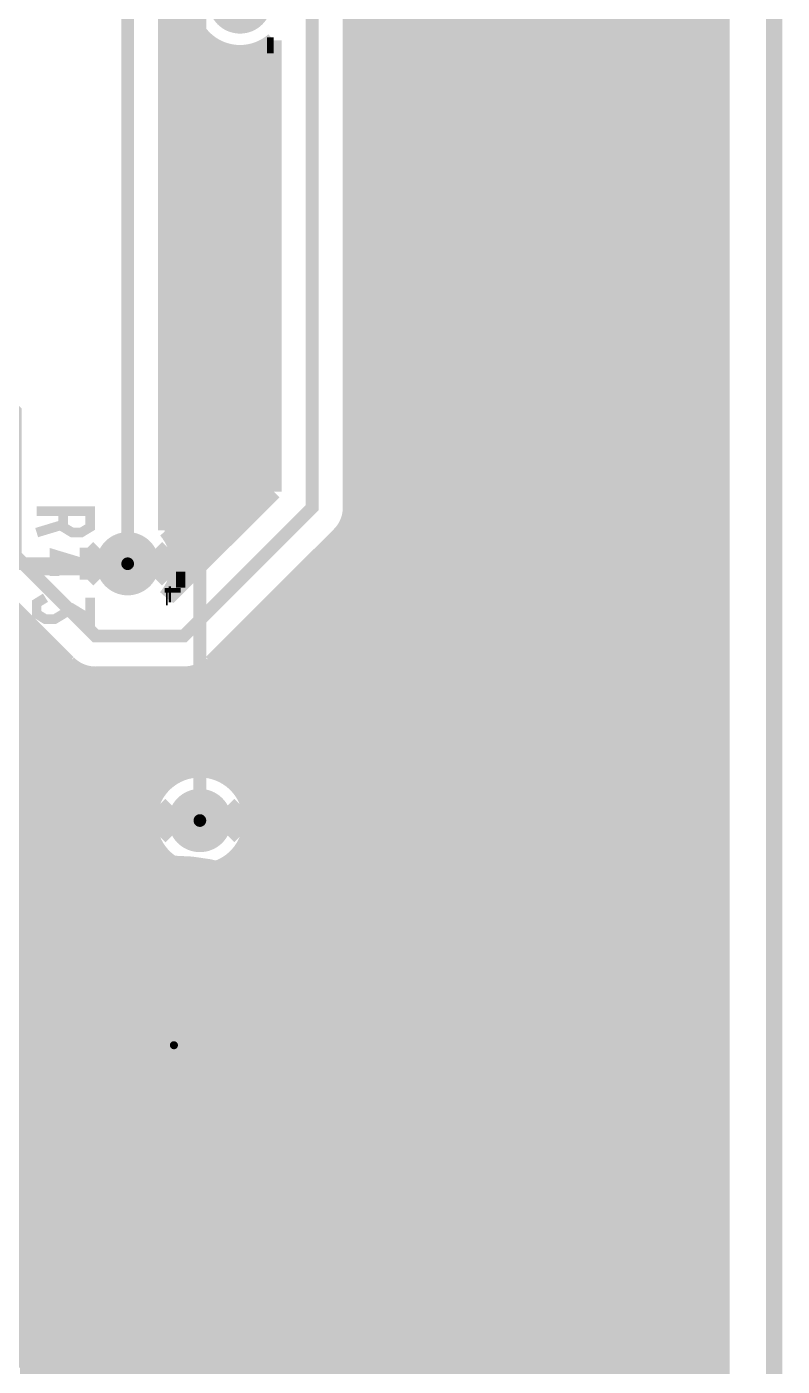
# Model space of a CAD drawing. Extents: x -10 to 131, y -93 to 209.
# Drawn here: x 118.67 to 130.63, y -5.08 to 16.12 of the extents above; entities that cross this region are included whole.
import ezdxf

# ---------------------------------------------------------------- set-up
doc = ezdxf.new("R2010")
doc.units = 0
doc.header["$MEASUREMENT"] = 0
doc.layers.get('0').update_dxf_attribs({"linetype": 'CONTINUOUS'})
for name, color, linetype in [('22-303-0_ASB', 7, 'CONTINUOUS'), ('22-303-0_AST', 7, 'CONTINUOUS'), ('22-303-0_BOT', 2, 'CONTINUOUS'), ('22-303-0_DRD', 6, 'CONTINUOUS'), ('22-303-0_DRL', 1, 'CONTINUOUS'), ('22-303-0_GND', 3, 'CONTINUOUS'), ('22-303-0_IN1', 10, 'CONTINUOUS'), ('22-303-0_SMB', 14, 'CONTINUOUS'), ('22-303-0_SMT', 9, 'CONTINUOUS'), ('22-303-0_SST', 8, 'CONTINUOUS'), ('22-303-0_TOP', 15, 'CONTINUOUS'), ('THRUHOLE_TAP', 2, 'CONTINUOUS')]:
    doc.layers.add(name, color=color, linetype=linetype)

# ---------------------------------------------------------------- blocks, each defined once
blk = doc.blocks.new('ROUND_1')
at = {"const_width": 2.99974}
blk.add_lwpolyline([(-1.49987, 0, 1), (1.49987, 0, 1)], format="xyb", close=True, dxfattribs=at)
blk = doc.blocks.new('ROUND_70')
at = {"const_width": 0.29972}
blk.add_lwpolyline([(-0.14986, 0, 1), (0.14986, 0, 1)], format="xyb", close=True, dxfattribs=at)
blk = doc.blocks.new('ROUND_111')
at = {"const_width": 1.49987}
blk.add_lwpolyline([(-0.749934, 0, 1), (0.749934, 0, 1)], format="xyb", close=True, dxfattribs=at)
blk = doc.blocks.new('ROUND_117')
at = {"const_width": 0.10033}
blk.add_lwpolyline([(-0.050164, 0, 1), (0.050164, 0, 1)], format="xyb", close=True, dxfattribs=at)
blk = doc.blocks.new('ROUND_79')
at = {"const_width": 0.0635}
blk.add_lwpolyline([(-0.03175, 0, 1), (0.03175, 0, 1)], format="xyb", close=True, dxfattribs=at)
blk = doc.blocks.new('ROUND_100')
at = {"const_width": 0.50038}
blk.add_lwpolyline([(-0.25019, 0, 1), (0.25019, 0, 1)], format="xyb", close=True, dxfattribs=at)
blk = doc.blocks.new('ROUND_102')
at = {"const_width": 1.75006}
blk.add_lwpolyline([(-0.87503, 0, 1), (0.87503, 0, 1)], format="xyb", close=True, dxfattribs=at)
blk = doc.blocks.new('ROUND_108')
at = {"const_width": 0.10033}
blk.add_lwpolyline([(-0.050164, 0, 1), (0.050164, 0, 1)], format="xyb", close=True, dxfattribs=at)
blk = doc.blocks.new('ROUND_82')
at = {"const_width": 1.49987}
blk.add_lwpolyline([(-0.749934, 0, 1), (0.749934, 0, 1)], format="xyb", close=True, dxfattribs=at)

msp = doc.modelspace()

# ---------------------------------------------------------------- linework, layer by layer
at = {"layer": '22-303-0_ASB', "const_width": 0.254}
msp.add_lwpolyline([(111.00054, 208.99374), (111.00054, 198.99376), (116.0018, 198.99376), (116.0018, 208.99374), (130.50012, 208.99374), (130.50012, -31.00578), (-9.4996, -31.00578), (-9.4996, 208.99374), (111.00054, 208.99374)], dxfattribs=at)
at = {"layer": '22-303-0_AST', "const_width": 0.254}
msp.add_lwpolyline([(111.00054, 208.99374), (111.00054, 198.99376), (116.0018, 198.99376), (116.0018, 208.99374), (130.50012, 208.99374), (130.50012, -31.00578), (-9.4996, -31.00578), (-9.4996, 208.99374), (111.00054, 208.99374)], dxfattribs=at)
at = {"layer": '22-303-0_BOT'}
for points, const_width in [([(129.667, 32.4104), (129.667, -28.5496)], 0.254), ([(129.4384, 32.1818), (129.4384, -25.6413)], 0.254), ([(129.2098, 31.9532), (129.2098, -25.13076)], 0.254), ([(128.9812, 31.7246), (128.9812, -24.86406)], 0.254), ([(101.346, 18.542), (106.807, 18.542), (107.823, 19.558), (111.76, 19.558), (115.189, 16.129), (115.189, 15.621), (115.697, 15.113), (115.697, 12.827), (118.491, 10.033), (118.491, 7.747), (119.761, 6.477), (121.158, 6.477), (123.19, 8.509), (123.19, 19.431), (120.777, 21.844), (119.761, 21.844), (119.634, 21.717), (119.634, 21.844)], 0.2032), ([(123.952, 21.13026), (123.952, -6.21792)], 0.254), ([(121.2088, 20.5486), (121.2088, 7.38886)], 0.254), ([(126.0094, 20.39366), (126.0094, -14.16558)], 0.254), ([(125.7808, 19.9898), (125.7808, -14.13764)], 0.254), ([(120.269, 7.62), (120.269, 19.685)], 0.2032), ([(123.7996, 19.431), (123.7996, 8.509)], 0.254), ([(120.9802, 19.30146), (120.9802, 8.00354)], 0.254), ([(120.8786, 19.15414), (120.8786, 8.14832)], 0.254), ([(126.238, 18.67662), (126.238, -14.224)], 0.254), ([(126.4666, 18.4785), (126.4666, -14.31544)], 0.254), ([(126.6952, 18.3896), (126.6952, -14.44752)], 0.254), ([(126.9238, 18.36928), (126.9238, -5.5372)], 0.254), ([(127.1524, 18.415), (127.1524, -5.36956)], 0.254), ([(127.381, 18.14576), (127.381, -5.29844)], 0.254), ([(127.6096, 17.80794), (127.6096, -5.29336)], 0.254), ([(128.524, 17.70126), (128.524, -24.5618)], 0.254), ([(128.7526, 17.88414), (128.7526, -24.68372)], 0.254), ([(124.1806, 17.56918), (124.1806, -6.17728)], 0.254), ([(125.5522, 17.65046), (125.5522, -14.14272)], 0.254), ([(127.8382, 17.6657), (127.8382, -5.3594)], 0.254), ([(128.0668, 17.60982), (128.0668, -5.5118)], 0.254), ([(128.2954, 17.62252), (128.2954, -5.91566)], 0.254), ([(124.4092, 17.35074), (124.4092, -6.20268)], 0.254), ([(125.095, 17.26692), (125.095, -14.23924)], 0.254), ([(125.3236, 17.3863), (125.3236, -14.17574)], 0.254), ([(124.6378, 17.25168), (124.6378, -6.30174)], 0.254), ([(124.8664, 17.22628), (124.8664, -6.52018)], 0.254), ([(121.38152, 16.0528), (120.8786, 16.0528)], 0.254), ([(129.667, 16.0528), (123.7996, 16.0528)], 0.254), ([(121.62028, 15.8242), (120.8786, 15.8242)], 0.254), ([(121.4374, 15.97914), (121.4374, 7.61746)], 0.254), ([(121.666, 15.79626), (121.666, 7.84606)], 0.254), ([(122.5804, 15.8242), (122.47372, 15.8242)], 0.254), ([(122.5804, 15.90294), (122.5804, 8.76046)], 0.254), ([(129.667, 15.8242), (123.7996, 15.8242)], 0.254), ([(122.5804, 15.5956), (120.8786, 15.5956)], 0.254), ([(121.8946, 15.71752), (121.8946, 8.07466)], 0.254), ([(122.1232, 15.70482), (122.1232, 8.30326)], 0.254), ([(122.3518, 15.7607), (122.3518, 8.53186)], 0.254), ([(129.667, 15.5956), (123.7996, 15.5956)], 0.254), ([(122.5804, 15.367), (120.8786, 15.367)], 0.254), ([(129.667, 15.367), (123.7996, 15.367)], 0.254), ([(122.5804, 15.1384), (120.8786, 15.1384)], 0.254), ([(129.667, 15.1384), (123.7996, 15.1384)], 0.254), ([(122.5804, 14.9098), (120.8786, 14.9098)], 0.254), ([(129.667, 14.9098), (123.7996, 14.9098)], 0.254), ([(122.5804, 14.6812), (120.8786, 14.6812)], 0.254), ([(129.667, 14.6812), (123.7996, 14.6812)], 0.254), ([(122.5804, 14.4526), (120.8786, 14.4526)], 0.254), ([(129.667, 14.4526), (123.7996, 14.4526)], 0.254), ([(122.5804, 14.224), (120.8786, 14.224)], 0.254), ([(129.667, 14.224), (123.7996, 14.224)], 0.254), ([(122.5804, 13.9954), (120.8786, 13.9954)], 0.254), ([(129.667, 13.9954), (123.7996, 13.9954)], 0.254), ([(122.5804, 13.7668), (120.8786, 13.7668)], 0.254), ([(129.667, 13.7668), (123.7996, 13.7668)], 0.254), ([(122.5804, 13.5382), (120.8786, 13.5382)], 0.254), ([(129.667, 13.5382), (123.7996, 13.5382)], 0.254), ([(122.5804, 13.3096), (120.8786, 13.3096)], 0.254), ([(129.667, 13.3096), (123.7996, 13.3096)], 0.254), ([(122.5804, 13.081), (120.8786, 13.081)], 0.254), ([(129.667, 13.081), (123.7996, 13.081)], 0.254), ([(122.5804, 12.8524), (120.8786, 12.8524)], 0.254), ([(129.667, 12.8524), (123.7996, 12.8524)], 0.254), ([(122.5804, 12.6238), (120.8786, 12.6238)], 0.254), ([(129.667, 12.6238), (123.7996, 12.6238)], 0.254), ([(122.5804, 12.3952), (120.8786, 12.3952)], 0.254), ([(129.667, 12.3952), (123.7996, 12.3952)], 0.254), ([(122.5804, 12.1666), (120.8786, 12.1666)], 0.254), ([(129.667, 12.1666), (123.7996, 12.1666)], 0.254), ([(122.5804, 11.938), (120.8786, 11.938)], 0.254), ([(129.667, 11.938), (123.7996, 11.938)], 0.254), ([(122.5804, 11.7094), (120.8786, 11.7094)], 0.254), ([(129.667, 11.7094), (123.7996, 11.7094)], 0.254), ([(122.5804, 11.4808), (120.8786, 11.4808)], 0.254), ([(129.667, 11.4808), (123.7996, 11.4808)], 0.254), ([(122.5804, 11.2522), (120.8786, 11.2522)], 0.254), ([(129.667, 11.2522), (123.7996, 11.2522)], 0.254), ([(122.5804, 11.0236), (120.8786, 11.0236)], 0.254), ([(129.667, 11.0236), (123.7996, 11.0236)], 0.254), ([(122.5804, 10.795), (120.8786, 10.795)], 0.254), ([(129.667, 10.795), (123.7996, 10.795)], 0.254), ([(122.5804, 10.5664), (120.8786, 10.5664)], 0.254), ([(129.667, 10.5664), (123.7996, 10.5664)], 0.254), ([(122.5804, 10.3378), (120.8786, 10.3378)], 0.254), ([(129.667, 10.3378), (123.7996, 10.3378)], 0.254), ([(122.5804, 10.1092), (120.8786, 10.1092)], 0.254), ([(129.667, 10.1092), (123.7996, 10.1092)], 0.254), ([(122.5804, 9.8806), (120.8786, 9.8806)], 0.254), ([(129.667, 9.8806), (123.7996, 9.8806)], 0.254), ([(122.5804, 9.652), (120.8786, 9.652)], 0.254), ([(129.667, 9.652), (123.7996, 9.652)], 0.254), ([(122.5804, 9.4234), (120.8786, 9.4234)], 0.254), ([(129.667, 9.4234), (123.7996, 9.4234)], 0.254), ([(122.5804, 9.1948), (120.8786, 9.1948)], 0.254), ([(129.667, 9.1948), (123.7996, 9.1948)], 0.254), ([(122.5804, 8.9662), (120.8786, 8.9662)], 0.254), ([(129.667, 8.9662), (123.7996, 8.9662)], 0.254), ([(122.555, 8.7376), (120.8786, 8.7376)], 0.254), ([(122.5804, 8.76046), (120.904, 7.0866)], 0.254), ([(129.667, 8.7376), (123.7996, 8.7376)], 0.254), ([(122.3264, 8.509), (120.8786, 8.509)], 0.254), ([(129.667, 8.509), (123.7996, 8.509)], 0.254), ([(122.0978, 8.2804), (120.8786, 8.2804)], 0.254), ([(123.7234, 8.21436), (123.7234, -6.3373)], 0.254), ([(129.667, 8.2804), (123.75388, 8.2804)], 0.254), ([(121.8692, 8.0518), (120.95226, 8.0518)], 0.254), ([(123.6218, 8.0772), (121.59488, 6.05282)], 0.254), ([(123.4948, 7.9502), (123.4948, -6.60146)], 0.254), ([(129.667, 8.0518), (123.59386, 8.0518)], 0.254), ([(121.6406, 7.8232), (121.05132, 7.8232)], 0.254), ([(123.2662, 7.7216), (123.2662, -16.637)], 0.254), ([(129.667, 7.8232), (123.36526, 7.8232)], 0.254), ([(121.412, 7.5946), (121.07672, 7.5946)], 0.254), ([(129.667, 7.5946), (123.13666, 7.5946)], 0.254), ([(118.0592, 7.3152), (119.32412, 6.05282)], 0.254), ([(121.1834, 7.366), (121.03608, 7.366)], 0.254), ([(129.667, 7.366), (122.90806, 7.366)], 0.254), ([(123.0376, 7.493), (123.0376, -16.64208)], 0.254), ([(120.904, 7.0866), (120.87606, 7.0866)], 0.254), ([(120.9548, 7.1374), (120.9167, 7.1374)], 0.254), ([(120.9802, 7.23646), (120.9802, 7.16026)], 0.254), ([(129.667, 7.1374), (122.67946, 7.1374)], 0.254), ([(122.809, 7.2644), (122.809, -16.67764)], 0.254), ([(129.667, 6.9088), (122.45086, 6.9088)], 0.254), ([(122.5804, 7.0358), (122.5804, -16.74368)], 0.254), ([(118.6942, 6.6802), (116.9035, 6.6802)], 0.254), ([(118.6942, 6.6802), (118.6942, -7.34568)], 0.254), ([(129.667, 6.6802), (122.22226, 6.6802)], 0.254), ([(122.3518, 6.8072), (122.3518, -15.28318)], 0.254), ([(118.9228, 6.4516), (116.9035, 6.4516)], 0.254), ([(118.9228, 6.4516), (118.9228, -7.44474)], 0.254), ([(129.667, 6.4516), (121.99366, 6.4516)], 0.254), ([(122.1232, 6.5786), (122.1232, 3.93954)], 0.254), ([(121.8946, 6.35), (121.8946, 4.2037)], 0.254), ([(119.1514, 6.223), (116.9035, 6.223)], 0.254), ([(119.1514, 6.223), (119.1514, -7.66318)], 0.254), ([(121.666, 6.1214), (121.666, 4.32308)], 0.254), ([(129.667, 6.223), (121.76506, 6.223)], 0.254), ([(119.38762, 5.9944), (116.9035, 5.9944)], 0.254), ([(119.38, 5.99948), (119.38, -14.71168)], 0.254), ([(119.6086, 5.88518), (119.6086, -14.5034)], 0.254), ([(121.158, 5.8674), (119.761, 5.8674)], 0.254), ([(119.8372, 5.8674), (119.8372, -14.35354)], 0.254), ([(120.0658, 5.8674), (120.0658, -14.2494)], 0.254), ([(120.2944, 5.8674), (120.2944, -14.18082)], 0.254), ([(120.523, 5.8674), (120.523, -14.14526)], 0.254), ([(120.7516, 5.8674), (120.7516, 4.02082)], 0.254), ([(120.9802, 5.8674), (120.9802, 4.23926)], 0.254), ([(121.2088, 5.86994), (121.2088, 4.33832)], 0.254), ([(121.4374, 5.93598), (121.4374, 4.36372)], 0.254), ([(129.667, 5.9944), (121.52884, 5.9944)], 0.254), ([(129.667, 5.7658), (116.9035, 5.7658)], 0.254), ([(129.667, 5.5372), (116.9035, 5.5372)], 0.254), ([(129.667, 5.3086), (116.9289, 5.3086)], 0.254), ([(129.667, 5.08), (117.00256, 5.08)], 0.254), ([(129.667, 4.8514), (117.0051, 4.8514)], 0.254), ([(129.667, 4.6228), (116.9416, 4.6228)], 0.254), ([(129.667, 4.3942), (116.9035, 4.3942)], 0.254), ([(120.88114, 4.1656), (116.9035, 4.1656)], 0.254), ([(129.667, 4.1656), (121.94032, 4.1656)], 0.254), ([(120.69826, 3.937), (116.9035, 3.937)], 0.254), ([(129.667, 3.937), (122.1232, 3.937)], 0.254), ([(120.61952, 3.7084), (116.9035, 3.7084)], 0.254), ([(129.667, 3.7084), (122.20448, 3.7084)], 0.254), ([(120.60682, 3.4798), (116.9035, 3.4798)], 0.254), ([(129.667, 3.4798), (122.21464, 3.4798)], 0.254), ([(120.6627, 3.2512), (116.9035, 3.2512)], 0.254), ([(120.7516, 3.09118), (120.7516, -14.13764)], 0.254), ([(122.1232, 3.17246), (122.1232, -14.86154)], 0.254), ([(129.667, 3.2512), (122.15876, 3.2512)], 0.254), ([(120.80494, 3.0226), (116.9035, 3.0226)], 0.254), ([(120.9802, 2.87274), (120.9802, -14.1605)], 0.254), ([(121.8946, 2.9083), (121.8946, -14.60754)], 0.254), ([(129.667, 3.0226), (122.01906, 3.0226)], 0.254), ([(121.14276, 2.794), (116.85524, 2.794)], 0.254), ([(121.2088, 2.77368), (121.2088, -14.21384)], 0.254), ([(121.4374, 2.74828), (121.4374, -14.3002)], 0.254), ([(121.666, 2.78892), (121.666, -14.4272)], 0.254), ([(129.667, 2.794), (121.6787, 2.794)], 0.254), ([(129.667, 2.5654), (116.71046, 2.5654)], 0.254), ([(129.667, 2.3368), (116.48186, 2.3368)], 0.254), ([(129.667, 2.1082), (116.25326, 2.1082)], 0.254), ([(129.667, 1.8796), (116.02466, 1.8796)], 0.254), ([(129.667, 1.651), (115.79606, 1.651)], 0.254), ([(129.667, 1.4224), (115.56746, 1.4224)], 0.254), ([(129.667, 1.1938), (115.27536, 1.1938)], 0.254), ([(129.667, 0.9652), (108.1024, 0.9652)], 0.254), ([(129.667, 0.7366), (108.0135, 0.7366)], 0.254), ([(129.667, 0.508), (107.81284, 0.508)], 0.254), ([(129.667, 0.2794), (103.04272, 0.2794)], 0.254), ([(129.667, 0.0508), (103.01732, 0.0508)], 0.254), ([(129.667, -0.1778), (102.91826, -0.1778)], 0.254), ([(129.667, -0.4064), (102.69982, -0.4064)], 0.254), ([(129.667, -0.635), (101.19106, -0.635)], 0.254), ([(129.667, -0.8636), (101.41966, -0.8636)], 0.254), ([(129.667, -1.0922), (111.36376, -1.0922)], 0.254), ([(129.667, -1.3208), (111.36376, -1.3208)], 0.254), ([(129.667, -1.5494), (111.36376, -1.5494)], 0.254), ([(129.667, -1.778), (111.36376, -1.778)], 0.254), ([(129.667, -2.0066), (111.36376, -2.0066)], 0.254), ([(129.667, -2.2352), (111.36376, -2.2352)], 0.254), ([(129.667, -2.4638), (111.36376, -2.4638)], 0.254), ([(129.667, -2.6924), (111.36376, -2.6924)], 0.254), ([(129.667, -2.921), (111.36376, -2.921)], 0.254), ([(129.667, -3.1496), (111.36376, -3.1496)], 0.254), ([(129.667, -3.3782), (111.36376, -3.3782)], 0.254), ([(129.667, -3.6068), (111.36376, -3.6068)], 0.254), ([(129.667, -3.8354), (111.36376, -3.8354)], 0.254), ([(129.667, -4.064), (110.6805, -4.064)], 0.254), ([(129.667, -4.2926), (110.6805, -4.2926)], 0.254), ([(129.667, -4.5212), (110.6805, -4.5212)], 0.254), ([(129.667, -4.7498), (110.6805, -4.7498)], 0.254), ([(129.667, -4.9784), (110.6805, -4.9784)], 0.254)]:
    msp.add_lwpolyline(points, dxfattribs=dict(at, const_width=const_width))
at = {"layer": '22-303-0_BOT', "const_width": 0.254}
for points in [[(121.23928, 16.51, 0.4142136), (122.047, 15.70228)], [(122.047, 15.70228, 0.1822012), (122.58014, 15.90323)], [(123.6218, 8.0772, 0.1989124), (123.80066, 8.509)], [(123.6218, 8.0772, 0.1989124), (123.80066, 8.509)], [(121.07672, 7.62, 0.1804438), (120.87938, 8.149)], [(120.87606, 7.0866, 0.1822019), (121.07711, 7.62)], [(119.3292, 6.0452, 0.1989124), (119.761, 5.86634)], [(119.3292, 6.0452, 0.1989124), (119.761, 5.86634)], [(121.158, 5.8674, 0.1989118), (121.58905, 6.04595)], [(121.412, 4.36372, 0.4142136), (120.60428, 3.556)], [(122.21972, 3.556, 0.4142136), (121.412, 4.36372)], [(120.60428, 3.556, 0.4142136), (121.412, 2.74828)], [(121.412, 2.74828, 0.4142136), (122.21972, 3.556)]]:
    msp.add_lwpolyline(points, format="xyb", dxfattribs=at)
at = {"layer": '22-303-0_DRD', "const_width": 0.254}
for points in [[(111.00054, 208.99374), (111.00054, 198.99376), (116.0018, 198.99376), (116.0018, 208.99374), (130.50012, 208.99374), (130.50012, -31.00578), (-9.4996, -31.00578), (-9.4996, 208.99374), (111.00054, 208.99374)], [(122.047, 16.129), (121.412, 16.764)], [(122.682, 16.764), (122.047, 16.129)], [(119.634, 7.366), (120.269, 8.001)], [(120.269, 8.001), (120.904, 7.366)], [(119.634, 7.874), (119.634, 7.366)], [(120.269, 7.239), (119.634, 7.874)], [(120.904, 7.874), (120.269, 7.239)], [(120.904, 7.366), (120.904, 7.874)], [(120.777, 3.302), (121.412, 3.937)], [(121.412, 3.937), (122.047, 3.302)], [(120.777, 3.81), (120.777, 3.302)], [(121.412, 3.175), (120.777, 3.81)], [(122.047, 3.81), (121.412, 3.175)], [(122.047, 3.302), (122.047, 3.81)], [(121.00052, 0.635), (121.00052, -0.635)], [(121.63552, 0), (120.36552, 0)]]:
    msp.add_lwpolyline(points, dxfattribs=at)
at = {"layer": '22-303-0_DRL', "const_width": 0.254}
msp.add_lwpolyline([(111.00054, 208.99374), (111.00054, 198.99376), (116.0018, 198.99376), (116.0018, 208.99374), (130.50012, 208.99374), (130.50012, -31.00578), (-9.4996, -31.00578), (-9.4996, 208.99374), (111.00054, 208.99374)], dxfattribs=at)
at = {"layer": '22-303-0_GND', "const_width": 0.254}
msp.add_lwpolyline([(111.00054, 208.99374), (111.00054, 198.99376), (116.0018, 198.99376), (116.0018, 208.99374), (130.50012, 208.99374), (130.50012, -31.00578), (-9.4996, -31.00578), (-9.4996, 208.99374), (111.00054, 208.99374)], dxfattribs=at)
at = {"layer": '22-303-0_IN1', "const_width": 0.2032}
for points in [[(122.047, 85.471), (122.047, 84.96808), (121.92, 84.84108), (121.92, 82.423), (122.428, 81.915), (122.428, 68.453), (121.412, 67.437), (121.412, 54.864), (121.793, 54.483), (121.793, 42.799), (122.555, 42.037), (122.555, 39.624), (122.301, 39.37), (122.301, 27.432), (121.412, 26.543), (121.412, 3.556)], [(127.127, -17.907), (127.381, -17.653), (127.381, -7.366), (126.238, -6.223), (126.238, 19.685), (126.365, 19.812), (126.365, 21.59), (128.143, 23.368), (128.143, 30.734), (127.127, 31.75), (127.127, 40.767), (126.619, 41.275), (126.619, 41.91), (127.254, 42.545), (127.254, 54.864), (126.365, 55.753), (126.365, 75.057), (125.603, 75.819)], [(124.714, 35.687), (125.603, 34.798), (125.603, 22.733), (124.206, 21.336), (124.206, -6.985)], [(129.159, 35.179), (129.159, 34.29), (128.651, 33.782), (128.651, 31.496), (129.159, 30.988), (129.159, 23.114), (127.508, 21.463), (127.508, -6.096)]]:
    msp.add_lwpolyline(points, dxfattribs=at)
at = {"layer": '22-303-0_SST', "const_width": 0.1524}
for points in [[(119.25046, 8.45312), (119.25046, 8.19912), (119.3927, 8.11276), (119.5324, 8.11276), (119.67464, 8.19912), (119.67464, 8.45312), (118.82882, 8.45312)], [(119.25046, 8.23976), (118.82882, 8.11276)], [(119.11076, 7.42696), (119.11076, 7.76732), (119.67464, 7.59714), (119.67464, 7.51332), (118.82882, 7.51332)], [(118.96852, 7.08152), (118.82882, 6.99516), (118.82882, 6.82752), (118.96852, 6.74116), (119.11076, 6.74116), (119.3927, 6.91134), (119.67464, 6.74116), (119.67464, 7.08152)], [(119.25046, 5.27812), (119.25046, 5.02412), (119.3927, 4.93776), (119.5324, 4.93776), (119.67464, 5.02412), (119.67464, 5.27812), (118.82882, 5.27812)], [(119.25046, 5.06476), (118.82882, 4.93776)], [(119.11076, 4.25196), (119.11076, 4.59232), (119.67464, 4.42214), (119.67464, 4.33832), (118.82882, 4.33832)], [(119.11076, 3.56616), (119.11076, 3.90652), (119.67464, 3.73634), (119.67464, 3.65252), (118.82882, 3.65252)]]:
    msp.add_lwpolyline(points, dxfattribs=at)
at = {"layer": '22-303-0_TOP', "const_width": 0.2032}
for points in [[(105.283, 5.334), (105.537, 5.08), (107.315, 5.08), (107.823, 4.572), (110.363, 4.572), (110.871, 4.064), (110.871, 2.032), (111.633, 1.27), (113.411, 1.27), (113.665, 1.524), (113.665, 6.477), (114.173, 6.985), (115.443, 6.985), (116.078, 7.62), (120.269, 7.62)], [(121.412, 3.556), (119.507, 3.556), (114.808, -1.143), (103.759, -1.143), (103.251, -1.651), (99.06, -1.651), (98.171, -2.54), (90.932, -2.54), (90.678, -2.794), (88.011, -2.794), (86.868, -3.937), (81.534, -3.937)]]:
    msp.add_lwpolyline(points, dxfattribs=at)

# ---------------------------------------------------------------- block references
at = {"layer": '22-303-0_BOT'}
for name, p in [('ROUND_70', (120.269, 7.62)), ('ROUND_70', (121.412, 3.556)), ('ROUND_1', (121.00052, 0))]:
    msp.add_blockref(name, p, dxfattribs=at)
at = {"layer": '22-303-0_DRL'}
for name, p in [('ROUND_117', (120.269, 7.62)), ('ROUND_117', (121.412, 3.556)), ('ROUND_111', (121.00052, 0))]:
    msp.add_blockref(name, p, dxfattribs=at)
at = {"layer": '22-303-0_GND'}
for name, p in [('ROUND_100', (122.047, 16.51)), ('ROUND_100', (120.269, 7.62)), ('ROUND_100', (121.412, 3.556)), ('ROUND_79', (121.00052, 0))]:
    msp.add_blockref(name, p, dxfattribs=at)
at = {"layer": '22-303-0_IN1'}
for name, p in [('ROUND_70', (120.269, 7.62)), ('ROUND_70', (121.412, 3.556)), ('ROUND_102', (121.00052, 0))]:
    msp.add_blockref(name, p, dxfattribs=at)
at = {"layer": '22-303-0_SMB'}
msp.add_blockref('ROUND_1', (121.00052, 0), dxfattribs=at)
at = {"layer": '22-303-0_SMT'}
msp.add_blockref('ROUND_1', (121.00052, 0), dxfattribs=at)
at = {"layer": '22-303-0_TOP'}
for name, p in [('ROUND_70', (120.269, 7.62)), ('ROUND_70', (121.412, 3.556)), ('ROUND_1', (121.00052, 0))]:
    msp.add_blockref(name, p, dxfattribs=at)
at = {"layer": 'THRUHOLE_TAP'}
for name, p in [('ROUND_108', (120.269, 7.62)), ('ROUND_108', (121.412, 3.556)), ('ROUND_82', (121.00052, 0))]:
    msp.add_blockref(name, p, dxfattribs=at)

doc.saveas('drawing.dxf')
